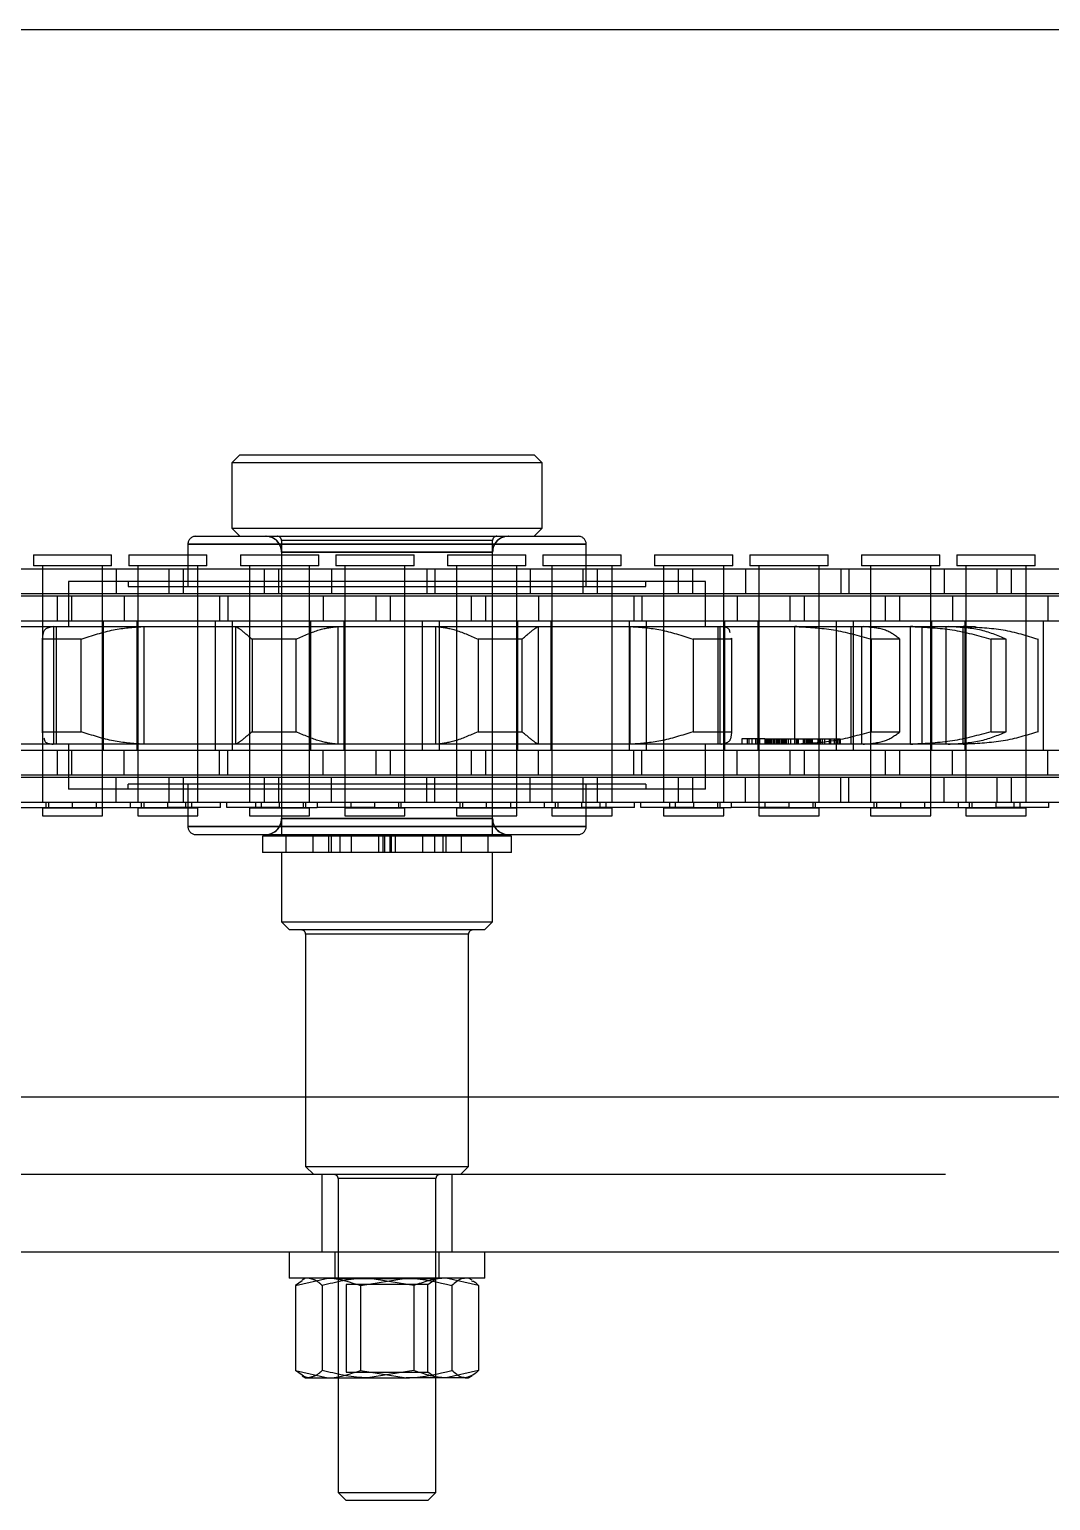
# Model space of a CAD drawing. Header units: metres. Extents: x 0 to 21025, y 0 to 14850.
# Drawn here: x 3077.8 to 3140.4, y 9031.4 to 9121.6 of the extents above; entities that cross this region are included whole.
import ezdxf

# ---------------------------------------------------------------- set-up
doc = ezdxf.new("R2010")
doc.units = ezdxf.units.M
doc.header["$LTSCALE"] = 25
doc.linetypes.add('HIDDEN2', pattern=[4.7625, 3.175, -1.5875])
doc.layers.add('SL4', color=4, linetype='Continuous')
doc.layers.add('ST1', color=7, linetype='HIDDEN2')

msp = doc.modelspace()

# ---------------------------------------------------------------- linework, layer by layer
at = {"layer": 'SL4'}
for p, q in [((2880.564, 9121.619), (4205.539, 9121.619)), ((2880.564, 9056.144), (4205.539, 9056.144)), ((4205.539, 9046.619), (2880.564, 9046.619)), ((3093.722, 9046.619), (3093.722, 9045.019)), ((3105.722, 9045.019), (3105.722, 9046.619)), ((3105.476, 9045.019), (3093.722, 9045.019)), ((3094.109, 9044.572), (3096.098, 9045.019)), ((3094.518, 9044.855), (3094.109, 9044.572)), ((3094.109, 9044.572), (3094.109, 9039.365)), ((3094.722, 9045.019), (3094.509, 9044.896)), ((3098.088, 9044.572), (3100.894, 9045.019)), ((3098.088, 9044.572), (3098.088, 9039.365)), ((3103.7, 9044.572), (3103.7, 9039.365)), ((3104.935, 9044.896), (3104.722, 9045.019)), ((3105.334, 9044.572), (3105.334, 9039.365)), ((3105.722, 9045.019), (3105.476, 9045.019)), ((3094.109, 9039.365), (3096.098, 9038.919)), ((3094.518, 9039.082), (3094.109, 9039.365)), ((3094.509, 9039.042), (3094.722, 9038.919)), ((3094.722, 9038.919), (3096.098, 9038.919)), ((3096.098, 9038.919), (3100.894, 9038.919)), ((3096.722, 9038.919), (3096.722, 9031.884)), ((3098.088, 9039.365), (3100.894, 9038.919)), ((3104.517, 9038.919), (3100.894, 9038.919)), ((3102.722, 9031.884), (3102.722, 9038.919)), ((3104.517, 9038.919), (3104.722, 9038.919)), ((3104.722, 9038.919), (3104.935, 9039.042)), ((3096.722, 9031.884), (3097.222, 9031.384)), ((3096.722, 9031.884), (3102.722, 9031.884)), ((3102.222, 9031.384), (3102.722, 9031.884)), ((3102.222, 9031.384), (3097.222, 9031.384))]:
    msp.add_line(p, q, dxfattribs=at)
for points, knots in [([(3096.098, 9045.019), (3096.146, 9045.018), (3096.817, 9045.012), (3097.476, 9044.784), (3098.088, 9044.572)], [0, 0, 0, 0, 0.070201, 1, 1, 1, 1]), ([(3100.894, 9045.019), (3100.961, 9045.018), (3101.908, 9045.012), (3102.837, 9044.784), (3103.7, 9044.572)], [0, 0, 0, 0, 0.070201, 1, 1, 1, 1]), ([(3104.517, 9045.019), (3104.443, 9045.012), (3104.166, 9044.987), (3103.897, 9044.747), (3103.7, 9044.572)], [0, 0, 0, 0, 0.268634, 1, 1, 1, 1]), ([(3105.334, 9044.572), (3105.266, 9044.644), (3105.133, 9044.783), (3104.994, 9044.826), (3104.927, 9044.846)], [0, 0, 0, 0, 0.512853, 1, 1, 1, 1]), ([(3096.098, 9038.919), (3096.146, 9038.919), (3096.817, 9038.925), (3097.476, 9039.153), (3098.088, 9039.365)], [0, 0, 0, 0, 0.070201, 1, 1, 1, 1]), ([(3100.894, 9038.919), (3100.961, 9038.919), (3101.908, 9038.925), (3102.837, 9039.153), (3103.7, 9039.365)], [0, 0, 0, 0, 0.070201, 1, 1, 1, 1]), ([(3104.517, 9038.919), (3104.443, 9038.925), (3104.166, 9038.95), (3103.897, 9039.19), (3103.7, 9039.365)], [0, 0, 0, 0, 0.268634, 1, 1, 1, 1]), ([(3105.334, 9039.365), (3105.266, 9039.298), (3104.999, 9039.036), (3104.723, 9038.969), (3104.517, 9038.919)], [0, 0, 0, 0, 0.257551, 1, 1, 1, 1])]:
    msp.add_open_spline(points, degree=3, knots=knots, dxfattribs=at)
at = {"layer": 'ST1'}
for p, q in [((3090.697, 9095.529), (3090.197, 9095.029)), ((3109.247, 9095.029), (3090.197, 9095.029)), ((3090.197, 9095.029), (3090.197, 9091.029)), ((3090.697, 9095.529), (3108.747, 9095.529)), ((3109.247, 9095.029), (3108.747, 9095.529)), ((3109.247, 9091.029), (3109.247, 9095.029)), ((3087.995, 9090.529), (3111.448, 9090.529)), ((3090.197, 9091.029), (3109.247, 9091.029)), ((3090.197, 9091.029), (3090.697, 9090.529)), ((3106.197, 9090.279), (3093.247, 9090.279)), ((3093.247, 9090.279), (3093.247, 9072.239)), ((3106.197, 9072.239), (3106.197, 9090.279)), ((3108.747, 9090.529), (3109.247, 9091.029)), ((3078.032, 9089.384), (3082.829, 9089.384)), ((3078.032, 9089.384), (3078.032, 9088.725)), ((3082.829, 9088.725), (3082.829, 9089.384)), ((3083.88, 9089.384), (3088.677, 9089.384)), ((3083.88, 9089.384), (3083.88, 9088.725)), ((3087.507, 9090.04), (3111.937, 9090.04)), ((3087.507, 9090.04), (3087.507, 9087.44)), ((3111.937, 9090.04), (3087.507, 9090.04)), ((3088.677, 9088.725), (3088.677, 9089.384)), ((3090.732, 9089.384), (3095.529, 9089.384)), ((3090.732, 9089.384), (3090.732, 9088.725)), ((3093.247, 9089.551), (3093.247, 9073.216)), ((3106.172, 9089.551), (3093.271, 9089.551)), ((3093.271, 9073.216), (3093.271, 9089.551)), ((3093.271, 9089.551), (3106.172, 9089.551)), ((3095.529, 9088.725), (3095.529, 9089.384)), ((3096.58, 9089.384), (3101.377, 9089.384)), ((3096.58, 9089.384), (3096.58, 9088.725)), ((3101.377, 9088.725), (3101.377, 9089.384)), ((3103.432, 9089.384), (3108.229, 9089.384)), ((3103.432, 9089.384), (3103.432, 9088.725)), ((3106.172, 9089.551), (3106.172, 9073.216)), ((3106.197, 9073.216), (3106.197, 9089.551)), ((3108.229, 9088.725), (3108.229, 9089.384)), ((3109.28, 9089.384), (3114.077, 9089.384)), ((3109.28, 9089.384), (3109.28, 9088.725)), ((3111.937, 9087.44), (3111.937, 9090.04)), ((3114.077, 9088.725), (3114.077, 9089.384)), ((3116.132, 9089.384), (3120.929, 9089.384)), ((3116.132, 9089.384), (3116.132, 9088.725)), ((3120.929, 9088.725), (3120.929, 9089.384)), ((3121.98, 9089.384), (3126.777, 9089.384)), ((3121.98, 9089.384), (3121.98, 9088.725)), ((3126.777, 9088.725), (3126.777, 9089.384)), ((3128.832, 9089.384), (3133.629, 9089.384)), ((3128.832, 9089.384), (3128.832, 9088.725)), ((3133.629, 9088.725), (3133.629, 9089.384)), ((3134.68, 9089.384), (3139.477, 9089.384)), ((3134.68, 9089.384), (3134.68, 9088.725)), ((3139.477, 9088.725), (3139.477, 9089.384)), ((3076.753, 9088.541), (3083.103, 9088.541)), ((3082.829, 9088.725), (3078.032, 9088.725)), ((3078.585, 9088.725), (3078.585, 9074.227)), ((3078.585, 9088.541), (3078.585, 9087.021)), ((3082.275, 9074.227), (3082.275, 9088.725)), ((3082.275, 9087.021), (3082.275, 9088.541)), ((3083.103, 9088.541), (3083.103, 9087.021)), ((3083.103, 9088.541), (3092.198, 9088.541)), ((3088.677, 9088.725), (3083.88, 9088.725)), ((3084.433, 9088.725), (3084.433, 9074.227)), ((3084.433, 9088.541), (3084.433, 9087.021)), ((3086.35, 9087.021), (3086.35, 9088.541)), ((3087.21, 9088.541), (3087.21, 9087.021)), ((3088.123, 9074.227), (3088.123, 9088.725)), ((3088.123, 9087.021), (3088.123, 9088.541)), ((3095.529, 9088.725), (3090.732, 9088.725)), ((3091.285, 9088.725), (3091.285, 9074.227)), ((3091.285, 9088.541), (3091.285, 9087.021)), ((3092.198, 9088.541), (3093.058, 9088.541)), ((3092.198, 9087.021), (3092.198, 9088.541)), ((3093.058, 9088.541), (3102.153, 9088.541)), ((3093.058, 9088.541), (3093.058, 9087.021)), ((3094.975, 9074.227), (3094.975, 9088.725)), ((3094.975, 9087.021), (3094.975, 9088.541)), ((3096.305, 9088.541), (3096.305, 9087.021)), ((3101.377, 9088.725), (3096.58, 9088.725)), ((3097.133, 9088.725), (3097.133, 9074.227)), ((3097.133, 9088.541), (3097.133, 9087.021)), ((3100.823, 9074.227), (3100.823, 9088.725)), ((3100.823, 9087.021), (3100.823, 9088.541)), ((3102.153, 9088.541), (3102.153, 9087.021)), ((3102.153, 9088.541), (3108.503, 9088.541)), ((3102.655, 9088.541), (3102.655, 9087.021)), ((3108.229, 9088.725), (3103.432, 9088.725)), ((3103.985, 9088.725), (3103.985, 9074.227)), ((3103.985, 9088.541), (3103.985, 9087.021)), ((3107.675, 9074.227), (3107.675, 9088.725)), ((3107.675, 9087.021), (3107.675, 9088.541)), ((3108.503, 9088.541), (3108.503, 9087.021)), ((3108.503, 9088.541), (3117.598, 9088.541)), ((3114.077, 9088.725), (3109.28, 9088.725)), ((3109.833, 9088.725), (3109.833, 9074.227)), ((3109.833, 9088.541), (3109.833, 9087.021)), ((3111.75, 9087.021), (3111.75, 9088.541)), ((3112.61, 9088.541), (3112.61, 9087.021)), ((3113.523, 9074.227), (3113.523, 9088.725)), ((3113.523, 9087.021), (3113.523, 9088.541)), ((3120.929, 9088.725), (3116.132, 9088.725)), ((3116.685, 9088.725), (3116.685, 9074.227)), ((3116.685, 9088.541), (3116.685, 9087.021)), ((3117.598, 9088.541), (3118.458, 9088.541)), ((3117.598, 9087.021), (3117.598, 9088.541)), ((3118.458, 9088.541), (3127.553, 9088.541)), ((3118.458, 9088.541), (3118.458, 9087.021)), ((3120.375, 9074.227), (3120.375, 9088.725)), ((3120.375, 9087.021), (3120.375, 9088.541)), ((3121.705, 9088.541), (3121.705, 9087.021)), ((3126.777, 9088.725), (3121.98, 9088.725)), ((3122.533, 9088.725), (3122.533, 9074.227)), ((3122.533, 9088.541), (3122.533, 9087.021)), ((3126.223, 9074.227), (3126.223, 9088.725)), ((3126.223, 9087.021), (3126.223, 9088.541)), ((3127.553, 9088.541), (3127.553, 9087.021)), ((3127.553, 9088.541), (3133.903, 9088.541)), ((3128.055, 9088.541), (3128.055, 9087.021)), ((3133.629, 9088.725), (3128.832, 9088.725)), ((3129.385, 9088.725), (3129.385, 9074.227)), ((3129.385, 9088.541), (3129.385, 9087.021)), ((3133.075, 9074.227), (3133.075, 9088.725)), ((3133.075, 9087.021), (3133.075, 9088.541)), ((3133.903, 9088.541), (3133.903, 9087.021)), ((3133.903, 9088.541), (3142.998, 9088.541)), ((3139.477, 9088.725), (3134.68, 9088.725)), ((3135.233, 9088.725), (3135.233, 9074.227)), ((3135.233, 9088.541), (3135.233, 9087.021)), ((3137.15, 9087.021), (3137.15, 9088.541)), ((3138.01, 9088.541), (3138.01, 9087.021)), ((3138.923, 9074.227), (3138.923, 9088.725)), ((3138.923, 9087.021), (3138.923, 9088.541)), ((3119.266, 9087.759), (3080.178, 9087.759)), ((3080.178, 9087.759), (3080.178, 9084.989)), ((3083.842, 9087.759), (3083.842, 9087.44)), ((3115.601, 9087.44), (3115.601, 9087.759)), ((3119.266, 9084.989), (3119.266, 9087.759)), ((3070.403, 9086.869), (3079.498, 9086.869)), ((3076.753, 9087.021), (3083.103, 9087.021)), ((3078.585, 9086.869), (3078.585, 9085.349)), ((3079.498, 9086.869), (3080.358, 9086.869)), ((3079.498, 9085.349), (3079.498, 9086.869)), ((3080.358, 9086.869), (3089.453, 9086.869)), ((3080.358, 9086.869), (3080.358, 9085.349)), ((3082.275, 9085.349), (3082.275, 9086.869)), ((3083.103, 9087.021), (3092.198, 9087.021)), ((3083.605, 9086.869), (3083.605, 9085.349)), ((3083.842, 9087.44), (3115.601, 9087.44)), ((3084.433, 9086.869), (3084.433, 9085.349)), ((3088.123, 9085.349), (3088.123, 9086.869)), ((3089.453, 9086.869), (3089.453, 9085.349)), ((3089.453, 9086.869), (3095.803, 9086.869)), ((3089.955, 9086.869), (3089.955, 9085.349)), ((3091.285, 9086.869), (3091.285, 9085.349)), ((3092.198, 9087.021), (3093.058, 9087.021)), ((3093.058, 9087.021), (3102.153, 9087.021)), ((3094.975, 9085.349), (3094.975, 9086.869)), ((3095.803, 9086.869), (3095.803, 9085.349)), ((3095.803, 9086.869), (3104.898, 9086.869)), ((3097.133, 9086.869), (3097.133, 9085.349)), ((3099.05, 9085.349), (3099.05, 9086.869)), ((3099.91, 9086.869), (3099.91, 9085.349)), ((3100.823, 9085.349), (3100.823, 9086.869)), ((3102.153, 9087.021), (3108.503, 9087.021)), ((3103.985, 9086.869), (3103.985, 9085.349)), ((3104.898, 9086.869), (3105.758, 9086.869)), ((3104.898, 9085.349), (3104.898, 9086.869)), ((3105.758, 9086.869), (3114.853, 9086.869)), ((3105.758, 9086.869), (3105.758, 9085.349)), ((3107.675, 9085.349), (3107.675, 9086.869)), ((3108.503, 9087.021), (3117.598, 9087.021)), ((3109.005, 9086.869), (3109.005, 9085.349)), ((3109.833, 9086.869), (3109.833, 9085.349)), ((3113.523, 9085.349), (3113.523, 9086.869)), ((3114.853, 9086.869), (3114.853, 9085.349)), ((3114.853, 9086.869), (3121.203, 9086.869)), ((3115.355, 9086.869), (3115.355, 9085.349)), ((3116.685, 9086.869), (3116.685, 9085.349)), ((3117.598, 9087.021), (3118.458, 9087.021)), ((3118.458, 9087.021), (3127.553, 9087.021)), ((3120.375, 9085.349), (3120.375, 9086.869)), ((3121.203, 9086.869), (3121.203, 9085.349)), ((3121.203, 9086.869), (3130.298, 9086.869)), ((3122.533, 9086.869), (3122.533, 9085.349)), ((3124.45, 9085.349), (3124.45, 9086.869)), ((3125.31, 9086.869), (3125.31, 9085.349)), ((3126.223, 9085.349), (3126.223, 9086.869)), ((3127.553, 9087.021), (3133.903, 9087.021)), ((3129.385, 9086.869), (3129.385, 9085.349)), ((3130.298, 9086.869), (3131.158, 9086.869)), ((3130.298, 9085.349), (3130.298, 9086.869)), ((3131.158, 9086.869), (3140.253, 9086.869)), ((3131.158, 9086.869), (3131.158, 9085.349)), ((3133.075, 9085.349), (3133.075, 9086.869)), ((3133.903, 9087.021), (3142.998, 9087.021)), ((3134.405, 9086.869), (3134.405, 9085.349)), ((3135.233, 9086.869), (3135.233, 9085.349)), ((3138.923, 9085.349), (3138.923, 9086.869)), ((3140.253, 9086.869), (3140.253, 9085.349)), ((3140.253, 9086.869), (3146.603, 9086.869)), ((3070.403, 9085.349), (3079.498, 9085.349)), ((3074.702, 9084.989), (3079.248, 9084.989)), ((3078.585, 9085.349), (3078.585, 9077.419)), ((3079.248, 9084.989), (3084.729, 9084.989)), ((3079.286, 9077.779), (3079.286, 9084.989)), ((3079.436, 9077.779), (3079.436, 9084.989)), ((3079.498, 9085.349), (3080.358, 9085.349)), ((3080.358, 9085.349), (3089.453, 9085.349)), ((3082.275, 9077.419), (3082.275, 9085.349)), ((3082.318, 9085.349), (3082.318, 9077.419)), ((3084.39, 9077.419), (3084.39, 9085.349)), ((3084.433, 9085.349), (3084.433, 9077.419)), ((3084.729, 9084.989), (3084.817, 9084.989)), ((3084.817, 9077.779), (3084.817, 9084.989)), ((3084.817, 9084.989), (3090.44, 9084.989)), ((3088.123, 9077.419), (3088.123, 9085.349)), ((3089.17, 9085.349), (3089.17, 9077.419)), ((3089.453, 9085.349), (3095.803, 9085.349)), ((3090.238, 9077.419), (3090.238, 9085.349)), ((3090.44, 9077.779), (3090.44, 9084.989)), ((3090.44, 9084.989), (3090.446, 9084.989)), ((3090.446, 9084.989), (3096.68, 9084.989)), ((3091.285, 9085.349), (3091.285, 9077.419)), ((3094.975, 9077.419), (3094.975, 9085.349)), ((3095.018, 9085.349), (3095.018, 9077.419)), ((3095.803, 9085.349), (3104.898, 9085.349)), ((3096.68, 9084.989), (3096.73, 9084.989)), ((3096.73, 9077.779), (3096.73, 9084.989)), ((3096.73, 9084.989), (3102.713, 9084.989)), ((3097.09, 9077.419), (3097.09, 9085.349)), ((3097.133, 9085.349), (3097.133, 9077.419)), ((3100.823, 9077.419), (3100.823, 9085.349)), ((3101.87, 9085.349), (3101.87, 9077.419)), ((3102.713, 9077.779), (3102.713, 9084.989)), ((3102.713, 9084.989), (3102.764, 9084.989)), ((3102.764, 9084.989), (3108.997, 9084.989)), ((3102.938, 9077.419), (3102.938, 9085.349)), ((3103.985, 9085.349), (3103.985, 9077.419)), ((3104.898, 9085.349), (3105.758, 9085.349)), ((3105.758, 9085.349), (3114.853, 9085.349)), ((3107.675, 9077.419), (3107.675, 9085.349)), ((3107.718, 9085.349), (3107.718, 9077.419)), ((3108.997, 9084.989), (3109.003, 9084.989)), ((3109.003, 9077.779), (3109.003, 9084.989)), ((3109.003, 9084.989), (3114.626, 9084.989)), ((3109.79, 9077.419), (3109.79, 9085.349)), ((3109.833, 9085.349), (3109.833, 9077.419)), ((3113.523, 9077.419), (3113.523, 9085.349)), ((3114.57, 9085.349), (3114.57, 9077.419)), ((3114.626, 9077.779), (3114.626, 9084.989)), ((3114.626, 9084.989), (3114.714, 9084.989)), ((3114.714, 9084.989), (3120.196, 9084.989)), ((3114.853, 9085.349), (3121.203, 9085.349)), ((3115.638, 9077.419), (3115.638, 9085.349)), ((3116.685, 9085.349), (3116.685, 9077.419)), ((3120.007, 9084.989), (3120.007, 9077.779)), ((3120.157, 9077.779), (3120.157, 9084.989)), ((3120.196, 9084.989), (3124.741, 9084.989)), ((3120.375, 9077.419), (3120.375, 9085.349)), ((3120.418, 9085.349), (3120.418, 9077.419)), ((3121.203, 9085.349), (3130.298, 9085.349)), ((3122.49, 9077.419), (3122.49, 9085.349)), ((3122.533, 9085.349), (3122.533, 9077.419)), ((3124.741, 9077.779), (3124.741, 9084.989)), ((3124.741, 9084.989), (3124.856, 9084.989)), ((3124.856, 9084.989), (3124.741, 9084.989)), ((3124.856, 9084.989), (3128.925, 9084.989)), ((3126.223, 9077.419), (3126.223, 9085.349)), ((3127.27, 9085.349), (3127.27, 9077.419)), ((3128.177, 9084.989), (3128.177, 9077.779)), ((3128.338, 9077.419), (3128.338, 9085.349)), ((3128.847, 9077.779), (3128.847, 9084.989)), ((3128.925, 9084.989), (3131.838, 9084.989)), ((3129.385, 9085.349), (3129.385, 9077.419)), ((3130.298, 9085.349), (3131.158, 9085.349)), ((3131.158, 9085.349), (3140.253, 9085.349)), ((3131.838, 9077.779), (3131.838, 9084.989)), ((3131.838, 9084.989), (3131.967, 9084.989)), ((3131.967, 9084.989), (3131.838, 9084.989)), ((3131.967, 9084.989), (3134.132, 9084.989)), ((3132.524, 9084.989), (3132.524, 9077.779)), ((3133.075, 9077.419), (3133.075, 9085.349)), ((3133.118, 9085.349), (3133.118, 9077.419)), ((3134.023, 9077.779), (3134.023, 9084.989)), ((3134.132, 9084.989), (3135.062, 9084.989)), ((3135.062, 9077.779), (3135.062, 9084.989)), ((3135.062, 9084.989), (3135.188, 9084.989)), ((3135.188, 9084.989), (3135.062, 9084.989)), ((3135.188, 9084.989), (3135.329, 9084.989)), ((3135.19, 9077.419), (3135.19, 9085.349)), ((3135.233, 9085.349), (3135.233, 9077.419)), ((3135.825, 9084.979), (3135.329, 9084.989)), ((3138.923, 9077.419), (3138.923, 9085.349)), ((3139.97, 9085.349), (3139.97, 9077.419)), ((3140.253, 9085.349), (3146.603, 9085.349)), ((3078.574, 9084.284), (3078.574, 9078.483)), ((3080.951, 9084.227), (3078.576, 9084.227)), ((3078.576, 9084.227), (3078.576, 9078.541)), ((3080.951, 9078.541), (3080.951, 9084.227)), ((3094.141, 9084.227), (3091.44, 9084.227)), ((3091.44, 9084.227), (3091.44, 9078.541)), ((3094.141, 9078.541), (3094.141, 9084.227)), ((3105.302, 9084.227), (3105.302, 9078.541)), ((3108.004, 9084.227), (3105.302, 9084.227)), ((3108.004, 9078.541), (3108.004, 9084.227)), ((3118.492, 9084.227), (3118.492, 9078.541)), ((3120.868, 9084.227), (3118.492, 9084.227)), ((3120.868, 9084.227), (3120.853, 9084.284)), ((3120.868, 9078.541), (3120.868, 9084.227)), ((3120.87, 9078.483), (3120.87, 9084.284)), ((3129.418, 9084.227), (3129.418, 9078.541)), ((3131.181, 9084.227), (3129.418, 9084.227)), ((3131.181, 9078.541), (3131.181, 9084.227)), ((3136.762, 9084.227), (3136.762, 9078.541)), ((3137.7, 9084.227), (3136.762, 9084.227)), ((3137.7, 9078.541), (3137.7, 9084.227)), ((3139.638, 9084.227), (3139.638, 9078.541)), ((3139.662, 9084.227), (3139.638, 9084.227)), ((3139.662, 9078.541), (3139.662, 9084.227)), ((3079.248, 9077.779), (3074.702, 9077.779)), ((3078.576, 9078.541), (3080.951, 9078.541)), ((3078.576, 9078.541), (3078.591, 9078.483)), ((3084.729, 9077.779), (3079.248, 9077.779)), ((3080.178, 9077.779), (3080.178, 9075.009)), ((3084.817, 9077.779), (3084.729, 9077.779)), ((3090.44, 9077.779), (3084.817, 9077.779)), ((3090.446, 9077.779), (3090.44, 9077.779)), ((3096.68, 9077.779), (3090.446, 9077.779)), ((3091.44, 9078.541), (3094.141, 9078.541)), ((3096.73, 9077.779), (3096.68, 9077.779)), ((3102.713, 9077.779), (3096.73, 9077.779)), ((3102.764, 9077.779), (3102.713, 9077.779)), ((3108.997, 9077.779), (3102.764, 9077.779)), ((3105.302, 9078.541), (3108.004, 9078.541)), ((3109.003, 9077.779), (3108.997, 9077.779)), ((3114.626, 9077.779), (3109.003, 9077.779)), ((3114.714, 9077.779), (3114.626, 9077.779)), ((3120.196, 9077.779), (3114.714, 9077.779)), ((3118.492, 9078.541), (3120.868, 9078.541)), ((3119.266, 9075.009), (3119.266, 9077.779)), ((3124.741, 9077.779), (3120.196, 9077.779)), ((3122.322, 9078.113), (3121.483, 9078.113)), ((3121.483, 9078.113), (3121.483, 9077.779)), ((3121.818, 9078.113), (3121.818, 9077.779)), ((3121.92, 9078.113), (3121.92, 9077.779)), ((3122.091, 9078.113), (3122.091, 9077.779)), ((3122.475, 9078.113), (3122.322, 9078.113)), ((3122.322, 9078.113), (3122.322, 9077.779)), ((3122.426, 9078.113), (3122.426, 9077.779)), ((3122.889, 9078.113), (3122.475, 9078.113)), ((3122.475, 9078.113), (3122.475, 9077.779)), ((3122.567, 9078.113), (3122.567, 9077.779)), ((3122.889, 9078.113), (3125.319, 9078.113)), ((3122.889, 9078.113), (3122.889, 9077.779)), ((3122.948, 9078.113), (3122.948, 9077.779)), ((3122.949, 9078.113), (3122.949, 9077.779)), ((3123, 9078.113), (3123, 9077.779)), ((3123.013, 9078.113), (3123.013, 9077.779)), ((3123.014, 9078.113), (3123.014, 9077.779)), ((3123.071, 9078.113), (3123.071, 9077.779)), ((3123.147, 9078.113), (3123.147, 9077.779)), ((3123.156, 9078.113), (3123.156, 9077.779)), ((3123.187, 9078.113), (3123.187, 9077.779)), ((3123.261, 9078.113), (3123.261, 9077.779)), ((3123.264, 9078.113), (3123.264, 9077.779)), ((3123.272, 9078.113), (3123.272, 9077.779)), ((3123.285, 9078.113), (3123.285, 9077.779)), ((3123.378, 9078.113), (3123.378, 9077.779)), ((3123.398, 9078.113), (3123.398, 9077.779)), ((3123.405, 9078.113), (3123.405, 9077.779)), ((3123.474, 9078.113), (3123.474, 9077.779)), ((3123.567, 9078.113), (3123.567, 9077.779)), ((3123.651, 9078.113), (3123.651, 9077.779)), ((3123.731, 9078.113), (3123.731, 9077.779)), ((3123.779, 9078.113), (3123.779, 9077.779)), ((3123.883, 9078.113), (3123.883, 9077.779)), ((3123.915, 9078.113), (3123.915, 9077.779)), ((3123.918, 9078.113), (3123.918, 9077.779)), ((3123.951, 9078.113), (3123.951, 9077.779)), ((3123.99, 9078.113), (3123.99, 9077.779)), ((3124.024, 9078.113), (3124.024, 9077.779)), ((3124.027, 9078.113), (3124.027, 9077.779)), ((3124.053, 9078.113), (3124.053, 9077.779)), ((3124.057, 9078.113), (3124.057, 9077.779)), ((3124.145, 9078.113), (3124.145, 9077.779)), ((3124.158, 9078.113), (3124.158, 9077.779)), ((3124.175, 9078.113), (3124.175, 9077.779)), ((3124.194, 9078.113), (3124.194, 9077.779)), ((3124.202, 9078.113), (3124.202, 9077.779)), ((3124.335, 9078.113), (3124.335, 9077.779)), ((3124.495, 9077.779), (3124.495, 9078.113)), ((3124.856, 9077.779), (3124.741, 9077.779)), ((3124.829, 9077.779), (3124.829, 9078.113)), ((3128.925, 9077.779), (3124.856, 9077.779)), ((3124.878, 9078.113), (3124.878, 9077.779)), ((3124.939, 9078.113), (3124.939, 9077.779)), ((3125.238, 9078.113), (3125.238, 9077.779)), ((3125.279, 9078.113), (3125.279, 9077.779)), ((3125.3, 9078.113), (3125.3, 9077.779)), ((3125.319, 9078.113), (3125.709, 9078.113)), ((3125.319, 9078.113), (3125.319, 9077.779)), ((3125.428, 9078.113), (3125.428, 9077.779)), ((3125.474, 9078.113), (3125.474, 9077.779)), ((3125.555, 9078.113), (3125.555, 9077.779)), ((3125.609, 9078.113), (3125.609, 9077.779)), ((3125.663, 9078.113), (3125.663, 9077.779)), ((3125.681, 9078.113), (3125.681, 9077.779)), ((3125.702, 9078.113), (3125.702, 9077.779)), ((3125.709, 9078.113), (3125.709, 9077.779)), ((3125.709, 9078.113), (3126.556, 9078.113)), ((3125.781, 9078.113), (3125.781, 9077.779)), ((3125.805, 9078.113), (3125.805, 9077.779)), ((3126.14, 9078.113), (3126.14, 9077.779)), ((3126.166, 9078.113), (3126.166, 9077.779)), ((3126.213, 9078.113), (3126.213, 9077.779)), ((3126.25, 9078.113), (3126.25, 9077.779)), ((3126.298, 9078.113), (3126.298, 9077.779)), ((3126.42, 9078.113), (3126.42, 9077.779)), ((3126.556, 9078.113), (3126.556, 9077.779)), ((3126.556, 9078.113), (3126.839, 9078.113)), ((3126.839, 9078.113), (3126.923, 9078.113)), ((3126.839, 9078.113), (3126.839, 9077.779)), ((3126.923, 9078.113), (3126.923, 9077.779)), ((3126.923, 9078.113), (3127.247, 9078.113)), ((3127.157, 9078.113), (3127.157, 9077.779)), ((3127.247, 9078.113), (3127.283, 9078.113)), ((3127.247, 9078.113), (3127.247, 9077.779)), ((3127.283, 9078.113), (3127.283, 9077.779)), ((3127.283, 9078.113), (3127.491, 9078.113)), ((3127.326, 9078.113), (3127.326, 9077.779)), ((3127.363, 9078.113), (3127.363, 9077.779)), ((3127.481, 9078.113), (3127.481, 9077.779)), ((3127.491, 9078.113), (3127.491, 9077.779)), ((3127.491, 9078.113), (3127.526, 9078.113)), ((3127.511, 9078.113), (3127.511, 9077.779)), ((3127.526, 9078.113), (3127.526, 9077.779)), ((3131.838, 9077.779), (3128.925, 9077.779)), ((3129.418, 9078.541), (3131.181, 9078.541)), ((3131.967, 9077.779), (3131.838, 9077.779)), ((3131.838, 9077.779), (3131.967, 9077.779)), ((3134.132, 9077.779), (3131.967, 9077.779)), ((3135.062, 9077.779), (3134.132, 9077.779)), ((3135.188, 9077.779), (3135.062, 9077.779)), ((3135.062, 9077.779), (3135.188, 9077.779)), ((3135.329, 9077.779), (3135.188, 9077.779)), ((3136.762, 9078.541), (3137.7, 9078.541)), ((3139.638, 9078.541), (3139.662, 9078.541)), ((3070.403, 9077.419), (3079.498, 9077.419)), ((3078.585, 9077.419), (3078.585, 9075.899)), ((3079.498, 9077.419), (3080.358, 9077.419)), ((3079.498, 9075.899), (3079.498, 9077.419)), ((3080.358, 9077.419), (3089.453, 9077.419)), ((3080.358, 9077.419), (3080.358, 9075.899)), ((3082.275, 9075.899), (3082.275, 9077.419)), ((3083.605, 9075.899), (3083.605, 9077.419)), ((3084.433, 9077.419), (3084.433, 9075.899)), ((3088.123, 9075.899), (3088.123, 9077.419)), ((3089.453, 9075.899), (3089.453, 9077.419)), ((3089.453, 9077.419), (3095.803, 9077.419)), ((3089.955, 9075.899), (3089.955, 9077.419)), ((3091.285, 9077.419), (3091.285, 9075.899)), ((3094.975, 9075.899), (3094.975, 9077.419)), ((3095.803, 9075.899), (3095.803, 9077.419)), ((3095.803, 9077.419), (3104.898, 9077.419)), ((3097.133, 9077.419), (3097.133, 9075.899)), ((3099.05, 9075.899), (3099.05, 9077.419)), ((3099.91, 9077.419), (3099.91, 9075.899)), ((3100.823, 9075.899), (3100.823, 9077.419)), ((3103.985, 9077.419), (3103.985, 9075.899)), ((3104.898, 9077.419), (3105.758, 9077.419)), ((3104.898, 9075.899), (3104.898, 9077.419)), ((3105.758, 9077.419), (3114.853, 9077.419)), ((3105.758, 9077.419), (3105.758, 9075.899)), ((3107.675, 9075.899), (3107.675, 9077.419)), ((3109.005, 9075.899), (3109.005, 9077.419)), ((3109.833, 9077.419), (3109.833, 9075.899)), ((3113.523, 9075.899), (3113.523, 9077.419)), ((3114.853, 9075.899), (3114.853, 9077.419)), ((3114.853, 9077.419), (3121.203, 9077.419)), ((3115.355, 9075.899), (3115.355, 9077.419)), ((3116.685, 9077.419), (3116.685, 9075.899)), ((3120.375, 9075.899), (3120.375, 9077.419)), ((3121.203, 9075.899), (3121.203, 9077.419)), ((3121.203, 9077.419), (3130.298, 9077.419)), ((3122.533, 9077.419), (3122.533, 9075.899)), ((3124.45, 9075.899), (3124.45, 9077.419)), ((3125.31, 9077.419), (3125.31, 9075.899)), ((3126.223, 9075.899), (3126.223, 9077.419)), ((3129.385, 9077.419), (3129.385, 9075.899)), ((3130.298, 9077.419), (3131.158, 9077.419)), ((3130.298, 9075.899), (3130.298, 9077.419)), ((3131.158, 9077.419), (3140.253, 9077.419)), ((3131.158, 9077.419), (3131.158, 9075.899)), ((3133.075, 9075.899), (3133.075, 9077.419)), ((3134.405, 9075.899), (3134.405, 9077.419)), ((3135.233, 9077.419), (3135.233, 9075.899)), ((3138.923, 9075.899), (3138.923, 9077.419)), ((3140.253, 9075.899), (3140.253, 9077.419)), ((3140.253, 9077.419), (3146.603, 9077.419)), ((3070.403, 9075.899), (3079.498, 9075.899)), ((3079.498, 9075.899), (3080.358, 9075.899)), ((3080.358, 9075.899), (3089.453, 9075.899)), ((3089.453, 9075.899), (3095.803, 9075.899)), ((3095.803, 9075.899), (3104.898, 9075.899)), ((3104.898, 9075.899), (3105.758, 9075.899)), ((3105.758, 9075.899), (3114.853, 9075.899)), ((3114.853, 9075.899), (3121.203, 9075.899)), ((3121.203, 9075.899), (3130.298, 9075.899)), ((3130.298, 9075.899), (3131.158, 9075.899)), ((3131.158, 9075.899), (3140.253, 9075.899)), ((3140.253, 9075.899), (3146.603, 9075.899)), ((3076.753, 9075.747), (3083.103, 9075.747)), ((3078.585, 9075.747), (3078.585, 9074.227)), ((3119.266, 9075.009), (3080.178, 9075.009)), ((3082.275, 9073.894), (3082.275, 9075.747)), ((3083.103, 9074.227), (3083.103, 9075.747)), ((3083.103, 9075.747), (3092.198, 9075.747)), ((3115.601, 9075.327), (3083.842, 9075.327)), ((3083.842, 9075.009), (3083.842, 9075.327)), ((3084.433, 9075.747), (3084.433, 9074.227)), ((3086.35, 9074.227), (3086.35, 9075.747)), ((3087.21, 9075.747), (3087.21, 9074.227)), ((3087.507, 9075.327), (3087.507, 9072.727)), ((3088.123, 9074.227), (3088.123, 9075.747)), ((3091.285, 9075.747), (3091.285, 9074.227)), ((3092.198, 9075.747), (3093.058, 9075.747)), ((3092.198, 9074.227), (3092.198, 9075.747)), ((3093.058, 9075.747), (3102.153, 9075.747)), ((3093.058, 9075.747), (3093.058, 9074.227)), ((3094.975, 9074.227), (3094.975, 9075.747)), ((3096.305, 9074.227), (3096.305, 9075.747)), ((3097.133, 9075.747), (3097.133, 9073.894)), ((3100.823, 9074.227), (3100.823, 9075.747)), ((3102.153, 9074.227), (3102.153, 9075.747)), ((3102.153, 9075.747), (3108.503, 9075.747)), ((3102.655, 9074.227), (3102.655, 9075.747)), ((3103.985, 9075.747), (3103.985, 9074.227)), ((3107.675, 9073.894), (3107.675, 9075.747)), ((3108.503, 9074.227), (3108.503, 9075.747)), ((3108.503, 9075.747), (3117.598, 9075.747)), ((3109.833, 9075.747), (3109.833, 9074.227)), ((3111.75, 9074.227), (3111.75, 9075.747)), ((3111.937, 9072.727), (3111.937, 9075.327)), ((3112.61, 9075.747), (3112.61, 9074.227)), ((3113.523, 9074.227), (3113.523, 9075.747)), ((3115.601, 9075.327), (3115.601, 9075.009)), ((3116.685, 9075.747), (3116.685, 9074.227)), ((3117.598, 9075.747), (3118.458, 9075.747)), ((3117.598, 9074.227), (3117.598, 9075.747)), ((3118.458, 9075.747), (3127.553, 9075.747)), ((3118.458, 9075.747), (3118.458, 9074.227)), ((3120.375, 9074.227), (3120.375, 9075.747)), ((3121.705, 9074.227), (3121.705, 9075.747)), ((3122.533, 9075.747), (3122.533, 9073.894)), ((3126.223, 9074.227), (3126.223, 9075.747)), ((3127.553, 9074.227), (3127.553, 9075.747)), ((3127.553, 9075.747), (3133.903, 9075.747)), ((3128.055, 9074.227), (3128.055, 9075.747)), ((3129.385, 9075.747), (3129.385, 9074.227)), ((3133.075, 9073.894), (3133.075, 9075.747)), ((3133.903, 9074.227), (3133.903, 9075.747)), ((3133.903, 9075.747), (3142.998, 9075.747)), ((3135.233, 9075.747), (3135.233, 9074.227)), ((3137.15, 9074.227), (3137.15, 9075.747)), ((3138.01, 9075.747), (3138.01, 9074.227)), ((3138.923, 9074.227), (3138.923, 9075.747)), ((3076.753, 9074.227), (3083.103, 9074.227)), ((3078.811, 9073.894), (3078.811, 9074.227)), ((3078.954, 9074.227), (3078.954, 9073.858)), ((3080.43, 9073.894), (3080.43, 9074.227)), ((3081.906, 9073.858), (3081.906, 9074.227)), ((3083.103, 9074.227), (3092.198, 9074.227)), ((3083.982, 9073.894), (3083.982, 9074.227)), ((3084.659, 9073.894), (3084.659, 9074.227)), ((3084.802, 9074.227), (3084.802, 9073.858)), ((3086.278, 9073.894), (3086.278, 9074.227)), ((3087.385, 9073.894), (3087.385, 9074.227)), ((3087.754, 9073.858), (3087.754, 9074.227)), ((3089.509, 9073.894), (3089.509, 9074.227)), ((3089.899, 9073.894), (3089.899, 9074.227)), ((3091.654, 9074.227), (3091.654, 9073.858)), ((3092.023, 9073.894), (3092.023, 9074.227)), ((3092.198, 9074.227), (3093.058, 9074.227)), ((3093.058, 9074.227), (3102.153, 9074.227)), ((3093.13, 9073.894), (3093.13, 9074.227)), ((3094.606, 9073.858), (3094.606, 9074.227)), ((3094.749, 9073.894), (3094.749, 9074.227)), ((3095.426, 9074.227), (3095.426, 9073.894)), ((3097.502, 9074.227), (3097.502, 9073.858)), ((3098.978, 9073.894), (3098.978, 9074.227)), ((3100.454, 9073.858), (3100.454, 9074.227)), ((3100.597, 9073.894), (3100.597, 9074.227)), ((3102.153, 9074.227), (3108.503, 9074.227)), ((3104.211, 9073.894), (3104.211, 9074.227)), ((3104.354, 9074.227), (3104.354, 9073.858)), ((3105.83, 9073.894), (3105.83, 9074.227)), ((3107.306, 9073.858), (3107.306, 9074.227)), ((3108.503, 9074.227), (3117.598, 9074.227)), ((3109.382, 9073.894), (3109.382, 9074.227)), ((3110.059, 9073.894), (3110.059, 9074.227)), ((3110.202, 9074.227), (3110.202, 9073.858)), ((3111.678, 9073.894), (3111.678, 9074.227)), ((3112.785, 9073.894), (3112.785, 9074.227)), ((3113.154, 9073.858), (3113.154, 9074.227)), ((3114.909, 9073.894), (3114.909, 9074.227)), ((3115.299, 9073.894), (3115.299, 9074.227)), ((3117.054, 9074.227), (3117.054, 9073.858)), ((3117.423, 9073.894), (3117.423, 9074.227)), ((3117.598, 9074.227), (3118.458, 9074.227)), ((3118.458, 9074.227), (3127.553, 9074.227)), ((3118.53, 9073.894), (3118.53, 9074.227)), ((3120.006, 9073.858), (3120.006, 9074.227)), ((3120.149, 9073.894), (3120.149, 9074.227)), ((3120.826, 9074.227), (3120.826, 9073.894)), ((3122.902, 9074.227), (3122.902, 9073.858)), ((3124.378, 9073.894), (3124.378, 9074.227)), ((3125.854, 9073.858), (3125.854, 9074.227)), ((3125.997, 9073.894), (3125.997, 9074.227)), ((3127.553, 9074.227), (3133.903, 9074.227)), ((3129.611, 9073.894), (3129.611, 9074.227)), ((3129.754, 9074.227), (3129.754, 9073.858)), ((3131.23, 9073.894), (3131.23, 9074.227)), ((3132.706, 9073.858), (3132.706, 9074.227)), ((3133.903, 9074.227), (3142.998, 9074.227)), ((3134.782, 9073.894), (3134.782, 9074.227)), ((3135.459, 9073.894), (3135.459, 9074.227)), ((3135.602, 9074.227), (3135.602, 9073.858)), ((3137.078, 9073.894), (3137.078, 9074.227)), ((3138.185, 9073.894), (3138.185, 9074.227)), ((3138.554, 9073.858), (3138.554, 9074.227)), ((3140.309, 9073.894), (3140.309, 9074.227)), ((3073.578, 9073.894), (3086.278, 9073.894)), ((3082.275, 9073.858), (3078.585, 9073.858)), ((3078.585, 9073.858), (3078.585, 9073.384)), ((3078.585, 9073.384), (3082.275, 9073.384)), ((3082.275, 9073.384), (3082.275, 9073.858)), ((3088.123, 9073.858), (3084.433, 9073.858)), ((3084.433, 9073.858), (3084.433, 9073.384)), ((3084.433, 9073.384), (3088.123, 9073.384)), ((3089.509, 9073.894), (3086.278, 9073.894)), ((3088.123, 9073.384), (3088.123, 9073.858)), ((3093.13, 9073.894), (3089.899, 9073.894)), ((3094.975, 9073.858), (3091.285, 9073.858)), ((3091.285, 9073.858), (3091.285, 9073.384)), ((3091.285, 9073.384), (3094.975, 9073.384)), ((3093.13, 9073.894), (3095.426, 9073.894)), ((3106.172, 9073.216), (3093.271, 9073.216)), ((3093.271, 9073.216), (3106.172, 9073.216)), ((3094.975, 9073.384), (3094.975, 9073.858)), ((3098.978, 9073.894), (3095.426, 9073.894)), ((3100.823, 9073.858), (3097.133, 9073.858)), ((3097.133, 9073.858), (3097.133, 9073.384)), ((3097.133, 9073.384), (3100.823, 9073.384)), ((3098.978, 9073.894), (3111.678, 9073.894)), ((3100.823, 9073.384), (3100.823, 9073.858)), ((3107.675, 9073.858), (3103.985, 9073.858)), ((3103.985, 9073.858), (3103.985, 9073.384)), ((3103.985, 9073.384), (3107.675, 9073.384)), ((3107.675, 9073.384), (3107.675, 9073.858)), ((3113.523, 9073.858), (3109.833, 9073.858)), ((3109.833, 9073.858), (3109.833, 9073.384)), ((3109.833, 9073.384), (3113.523, 9073.384)), ((3114.909, 9073.894), (3111.678, 9073.894)), ((3113.523, 9073.384), (3113.523, 9073.858)), ((3118.53, 9073.894), (3115.299, 9073.894)), ((3120.375, 9073.858), (3116.685, 9073.858)), ((3116.685, 9073.858), (3116.685, 9073.384)), ((3116.685, 9073.384), (3120.375, 9073.384)), ((3118.53, 9073.894), (3120.826, 9073.894)), ((3120.375, 9073.384), (3120.375, 9073.858)), ((3124.378, 9073.894), (3120.826, 9073.894)), ((3126.223, 9073.858), (3122.533, 9073.858)), ((3122.533, 9073.858), (3122.533, 9073.384)), ((3122.533, 9073.384), (3126.223, 9073.384)), ((3124.378, 9073.894), (3137.078, 9073.894)), ((3126.223, 9073.384), (3126.223, 9073.858)), ((3133.075, 9073.858), (3129.385, 9073.858)), ((3129.385, 9073.858), (3129.385, 9073.384)), ((3129.385, 9073.384), (3133.075, 9073.384)), ((3133.075, 9073.384), (3133.075, 9073.858)), ((3138.923, 9073.858), (3135.233, 9073.858)), ((3135.233, 9073.858), (3135.233, 9073.384)), ((3135.233, 9073.384), (3138.923, 9073.384)), ((3140.309, 9073.894), (3137.078, 9073.894)), ((3138.923, 9073.384), (3138.923, 9073.858)), ((3087.507, 9072.727), (3111.937, 9072.727)), ((3111.937, 9072.727), (3087.507, 9072.727)), ((3087.995, 9072.239), (3111.448, 9072.239)), ((3093.522, 9072.239), (3093.522, 9071.139)), ((3105.922, 9071.139), (3105.922, 9072.239)), ((3107.365, 9072.139), (3092.078, 9072.139)), ((3092.078, 9072.139), (3092.078, 9071.139)), ((3093.522, 9072.139), (3093.522, 9071.139)), ((3095.174, 9072.139), (3095.174, 9071.139)), ((3096.125, 9072.139), (3096.125, 9071.139)), ((3096.301, 9072.139), (3096.301, 9071.139)), ((3096.817, 9072.139), (3096.817, 9071.139)), ((3097.522, 9072.139), (3097.522, 9071.139)), ((3099.222, 9071.139), (3099.222, 9072.139)), ((3099.472, 9072.139), (3099.472, 9071.139)), ((3099.56, 9072.139), (3099.56, 9071.139)), ((3099.883, 9072.139), (3099.883, 9071.139)), ((3099.972, 9072.139), (3099.972, 9071.139)), ((3100.222, 9072.139), (3100.222, 9071.139)), ((3101.922, 9071.139), (3101.922, 9072.139)), ((3102.626, 9072.139), (3102.626, 9071.139)), ((3103.143, 9072.139), (3103.143, 9071.139)), ((3103.318, 9072.139), (3103.318, 9071.139)), ((3104.269, 9072.139), (3104.269, 9071.139)), ((3105.922, 9071.139), (3105.922, 9072.139)), ((3107.365, 9071.139), (3107.365, 9072.139)), ((3107.365, 9071.139), (3092.078, 9071.139)), ((3093.247, 9071.139), (3093.247, 9066.884)), ((3106.197, 9066.884), (3106.197, 9071.139)), ((3093.247, 9066.884), (3106.197, 9066.884)), ((3093.247, 9066.884), (3093.747, 9066.384)), ((3105.697, 9066.384), (3106.197, 9066.884)), ((3105.697, 9066.384), (3093.747, 9066.384)), ((3094.722, 9066.134), (3094.722, 9051.884)), ((3104.722, 9066.134), (3094.768, 9066.134)), ((3104.722, 9051.884), (3104.722, 9066.134)), ((2880.564, 9056.144), (4205.539, 9056.144)), ((3094.722, 9051.884), (3104.722, 9051.884)), ((3094.722, 9051.884), (3095.222, 9051.384)), ((3104.222, 9051.384), (3104.722, 9051.884)), ((4205.539, 9051.381), (2880.564, 9051.381)), ((3104.222, 9051.384), (3095.222, 9051.384)), ((3095.722, 9051.381), (3095.722, 9046.619)), ((3102.722, 9051.134), (3096.722, 9051.134)), ((3096.722, 9051.134), (3096.722, 9038.919)), ((3102.722, 9038.919), (3102.722, 9051.134)), ((3103.722, 9046.619), (3103.722, 9051.381)), ((3096.522, 9046.619), (3096.522, 9045.019)), ((3102.922, 9045.019), (3102.922, 9046.619)), ((3095.743, 9044.572), (3095.743, 9039.365)), ((3096.722, 9045.019), (3096.722, 9044.993)), ((3102.722, 9044.993), (3096.722, 9044.993)), ((3102.222, 9044.643), (3097.222, 9044.643)), ((3097.222, 9044.643), (3097.222, 9039.269)), ((3101.355, 9044.572), (3098.549, 9045.019)), ((3101.355, 9044.572), (3101.355, 9039.365)), ((3102.222, 9044.643), (3102.722, 9044.993)), ((3102.222, 9039.269), (3102.222, 9044.643)), ((3102.722, 9044.993), (3102.722, 9045.019)), ((3105.334, 9044.572), (3103.345, 9045.019)), ((3097.222, 9039.269), (3102.119, 9039.269)), ((3101.355, 9039.365), (3098.549, 9038.919)), ((3102.119, 9039.269), (3102.222, 9039.269)), ((3102.722, 9038.919), (3102.222, 9039.269)), ((3105.334, 9039.365), (3103.345, 9038.919))]:
    msp.add_line(p, q, dxfattribs=at)
for centre, radius, start, end in [((3087.995, 9090.04), 0.489, 90, 180), ((3092.269, 9089.551), 0.977, 0, 90), ((3092.296, 9089.553), 0.975, 359.89099, 89.89057), ((3092.997, 9090.279), 0.25, 0, 90), ((3107.147, 9089.553), 0.975, 90.10943, 180.10901), ((3106.447, 9090.279), 0.25, 90, 180), ((3107.174, 9089.551), 0.977, 90, 180), ((3111.448, 9090.04), 0.489, 0, 90), ((3092.269, 9073.216), 0.977, 270, 0), ((3092.296, 9073.214), 0.975, 270.10943, 0.10901), ((3107.147, 9073.214), 0.975, 179.89099, 269.89057), ((3107.174, 9073.216), 0.977, 180, 270), ((3087.995, 9072.727), 0.489, 180, 270), ((3111.448, 9072.727), 0.489, 270, 0), ((3094.472, 9066.134), 0.25, 0, 90), ((3104.972, 9066.134), 0.25, 90, 180), ((3096.472, 9051.134), 0.25, 0, 90), ((3102.972, 9051.134), 0.25, 90, 180)]:
    msp.add_arc(centre, radius, start, end, dxfattribs=at)
for points, knots in [([(3079.248, 9084.989), (3079.041, 9084.951), (3078.626, 9084.875), (3078.593, 9084.443), (3078.576, 9084.227)], [0, 0, 0, 0, 0.499427, 1, 1, 1, 1]), ([(3080.951, 9084.227), (3081.628, 9084.443), (3082.981, 9084.875), (3084.147, 9084.951), (3084.729, 9084.989)], [0, 0, 0, 0, 0.500514, 1, 1, 1, 1]), ([(3090.446, 9084.989), (3090.522, 9084.951), (3090.675, 9084.876), (3091.184, 9084.443), (3091.44, 9084.227)], [0, 0, 0, 0, 0.499098, 1, 1, 1, 1]), ([(3094.141, 9084.227), (3094.637, 9084.443), (3095.627, 9084.875), (3096.329, 9084.951), (3096.68, 9084.989)], [0, 0, 0, 0, 0.500261, 1, 1, 1, 1]), ([(3102.764, 9084.989), (3103.114, 9084.951), (3103.816, 9084.875), (3104.806, 9084.443), (3105.302, 9084.227)], [0, 0, 0, 0, 0.499419, 1, 1, 1, 1]), ([(3108.004, 9084.227), (3108.258, 9084.443), (3108.768, 9084.875), (3108.921, 9084.951), (3108.997, 9084.989)], [0, 0, 0, 0, 0.500133, 1, 1, 1, 1]), ([(3114.714, 9084.989), (3115.296, 9084.951), (3116.462, 9084.875), (3117.815, 9084.443), (3118.492, 9084.227)], [0, 0, 0, 0, 0.499479, 1, 1, 1, 1]), ([(3120.764, 9084.623), (3120.754, 9084.681), (3120.71, 9084.94), (3120.42, 9084.967), (3120.196, 9084.989)], [0, 0, 0, 0, 0.2260882, 1, 1, 1, 1]), ([(3124.856, 9084.989), (3125.6, 9084.951), (3127.089, 9084.875), (3128.641, 9084.443), (3129.418, 9084.227)], [0, 0, 0, 0, 0.499464, 1, 1, 1, 1]), ([(3131.181, 9084.227), (3130.894, 9084.443), (3130.322, 9084.875), (3129.39, 9084.951), (3128.925, 9084.989)], [0, 0, 0, 0, 0.500513, 1, 1, 1, 1]), ([(3131.967, 9084.989), (3132.782, 9084.951), (3134.415, 9084.876), (3135.979, 9084.443), (3136.762, 9084.227)], [0, 0, 0, 0, 0.499124, 1, 1, 1, 1]), ([(3137.7, 9084.227), (3137.178, 9084.443), (3136.135, 9084.875), (3134.799, 9084.951), (3134.132, 9084.989)], [0, 0, 0, 0, 0.500534, 1, 1, 1, 1]), ([(3135.188, 9084.989), (3135.977, 9084.951), (3137.557, 9084.876), (3138.943, 9084.443), (3139.638, 9084.227)], [0, 0, 0, 0, 0.499098, 1, 1, 1, 1]), ([(3078.679, 9078.144), (3078.689, 9078.086), (3078.733, 9077.828), (3079.023, 9077.8), (3079.248, 9077.779)], [0, 0, 0, 0, 0.226088, 1, 1, 1, 1]), ([(3084.729, 9077.779), (3084.147, 9077.816), (3082.981, 9077.892), (3081.628, 9078.324), (3080.951, 9078.541)], [0, 0, 0, 0, 0.499479, 1, 1, 1, 1]), ([(3091.44, 9078.541), (3091.185, 9078.324), (3090.676, 9077.892), (3090.523, 9077.816), (3090.446, 9077.779)], [0, 0, 0, 0, 0.500133, 1, 1, 1, 1]), ([(3096.68, 9077.779), (3096.329, 9077.816), (3095.628, 9077.892), (3094.637, 9078.324), (3094.141, 9078.541)], [0, 0, 0, 0, 0.4994185, 1, 1, 1, 1]), ([(3105.302, 9078.541), (3104.807, 9078.324), (3103.816, 9077.892), (3103.114, 9077.816), (3102.764, 9077.779)], [0, 0, 0, 0, 0.500261, 1, 1, 1, 1]), ([(3108.997, 9077.779), (3108.921, 9077.816), (3108.768, 9077.892), (3108.259, 9078.324), (3108.004, 9078.541)], [0, 0, 0, 0, 0.499098, 1, 1, 1, 1]), ([(3118.492, 9078.541), (3117.815, 9078.324), (3116.462, 9077.892), (3115.296, 9077.816), (3114.714, 9077.779)], [0, 0, 0, 0, 0.500514, 1, 1, 1, 1]), ([(3120.196, 9077.779), (3120.403, 9077.816), (3120.817, 9077.892), (3120.851, 9078.324), (3120.868, 9078.541)], [0, 0, 0, 0, 0.499427, 1, 1, 1, 1]), ([(3129.418, 9078.541), (3128.641, 9078.324), (3127.089, 9077.892), (3125.6, 9077.816), (3124.856, 9077.779)], [0, 0, 0, 0, 0.500529, 1, 1, 1, 1]), ([(3128.925, 9077.779), (3129.39, 9077.816), (3130.322, 9077.892), (3130.894, 9078.324), (3131.181, 9078.541)], [0, 0, 0, 0, 0.49948, 1, 1, 1, 1]), ([(3136.762, 9078.541), (3135.98, 9078.324), (3134.416, 9077.892), (3132.783, 9077.816), (3131.967, 9077.779)], [0, 0, 0, 0, 0.500152, 1, 1, 1, 1]), ([(3134.132, 9077.779), (3134.799, 9077.816), (3136.135, 9077.892), (3137.178, 9078.324), (3137.7, 9078.541)], [0, 0, 0, 0, 0.499459, 1, 1, 1, 1]), ([(3139.638, 9078.541), (3138.945, 9078.324), (3137.558, 9077.892), (3135.978, 9077.816), (3135.188, 9077.779)], [0, 0, 0, 0, 0.500133, 1, 1, 1, 1]), ([(3095.743, 9044.572), (3095.674, 9044.639), (3095.408, 9044.901), (3095.131, 9044.969), (3094.926, 9045.019)], [0, 0, 0, 0, 0.257551, 1, 1, 1, 1]), ([(3098.549, 9045.019), (3098.483, 9045.018), (3097.535, 9045.012), (3096.606, 9044.784), (3095.743, 9044.572)], [0, 0, 0, 0, 0.070201, 1, 1, 1, 1]), ([(3103.345, 9045.019), (3103.298, 9045.018), (3102.626, 9045.012), (3101.968, 9044.784), (3101.355, 9044.572)], [0, 0, 0, 0, 0.070201, 1, 1, 1, 1]), ([(3094.926, 9038.919), (3094.852, 9038.92), (3094.714, 9038.923), (3094.58, 9039.032), (3094.518, 9039.082)], [0, 0, 0, 0, 0.541033, 1, 1, 1, 1]), ([(3095.743, 9039.365), (3095.674, 9039.298), (3095.408, 9039.036), (3095.131, 9038.969), (3094.926, 9038.919)], [0, 0, 0, 0, 0.257551, 1, 1, 1, 1]), ([(3098.549, 9038.919), (3098.483, 9038.919), (3097.535, 9038.925), (3096.606, 9039.153), (3095.743, 9039.365)], [0, 0, 0, 0, 0.070201, 1, 1, 1, 1]), ([(3103.345, 9038.919), (3103.298, 9038.919), (3102.626, 9038.925), (3101.968, 9039.153), (3101.355, 9039.365)], [0, 0, 0, 0, 0.070201, 1, 1, 1, 1])]:
    msp.add_open_spline(points, degree=3, knots=knots, dxfattribs=at)

doc.saveas('drawing.dxf')
